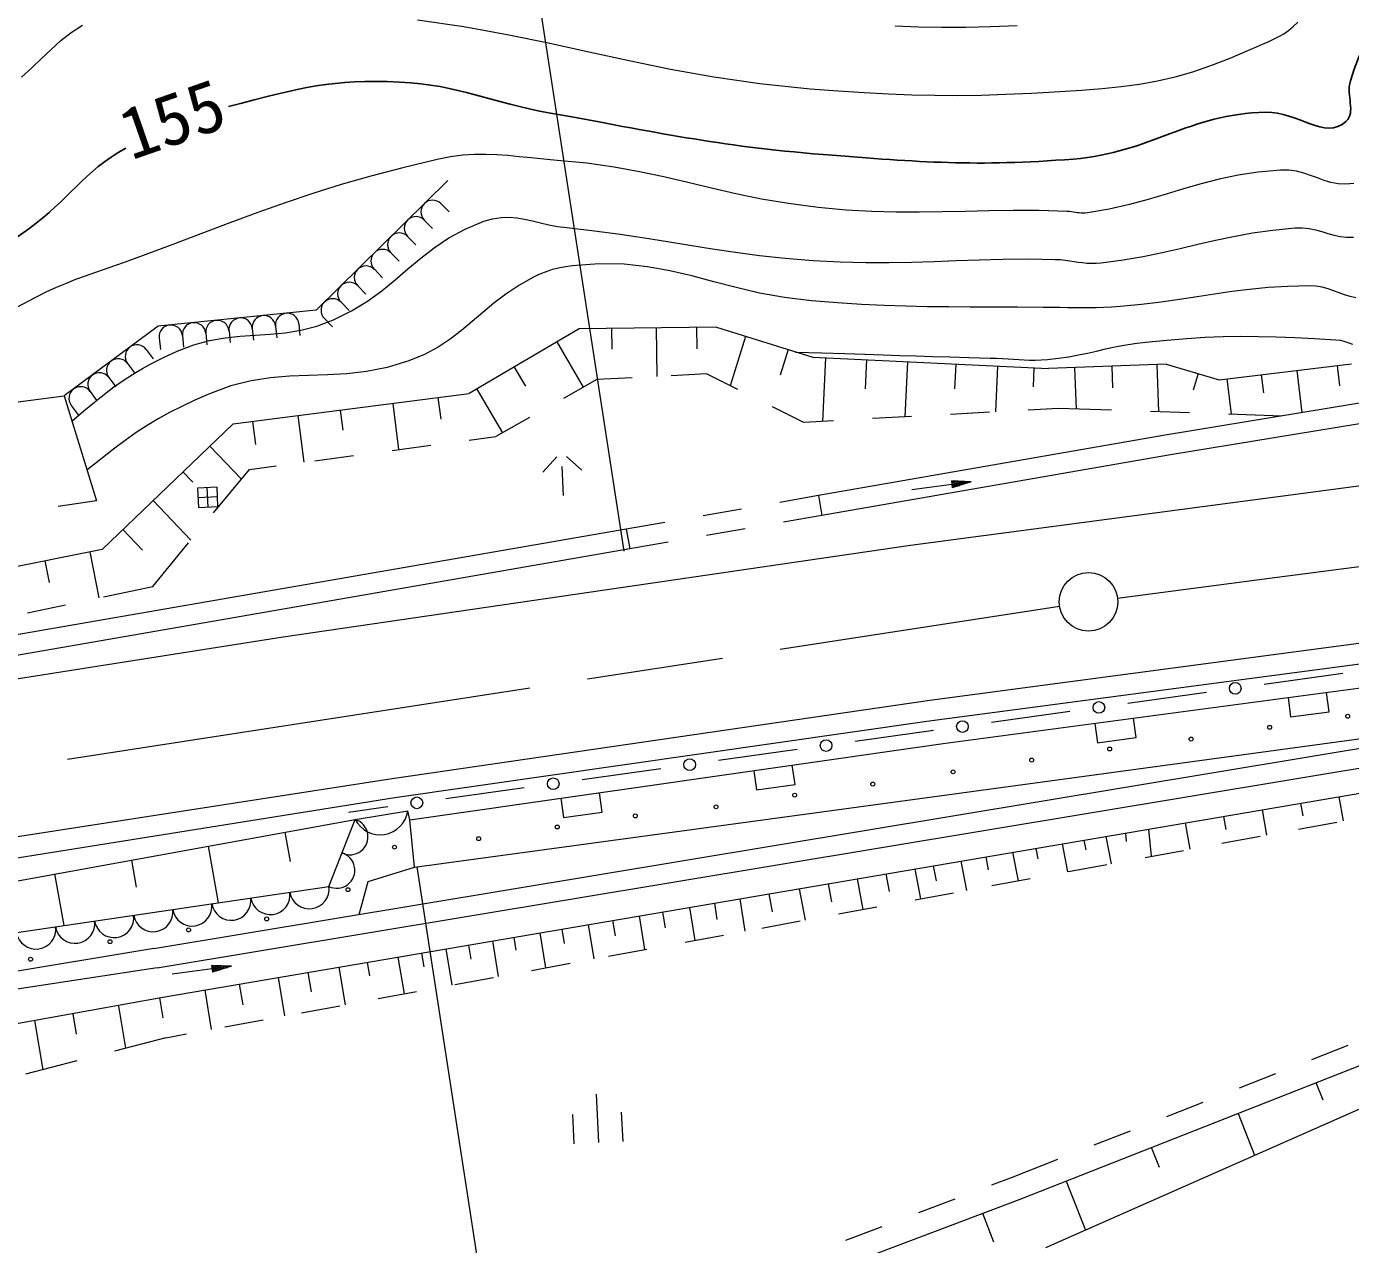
# Model space of a CAD drawing. Units: millimetres, scale not verified. Extents: x 40000 to 680000, y 20000 to 380000.
# Drawn here: x 242272 to 276233, y 283501 to 314748 of the extents above; entities that cross this region are included whole.
import ezdxf
from ezdxf.enums import TextEntityAlignment as Align

# ---------------------------------------------------------------- set-up
doc = ezdxf.new("R2010")
doc.units = ezdxf.units.MM
doc.header["$LTSCALE"] = 1000
doc.linetypes.add('CHAIN', pattern=[18.5, 12, -1.5, 3.5, -1.5])
for name, color, linetype, lineweight in [('M-BGD', 7, 'Continuous', 13), ('M-BMK', 2, 'CHAIN', 13), ('M-BMK-SRVR', 3, 'Continuous', 13), ('M-STR-HTXT', 7, 'Continuous', 13), ('M-STR-STRC', 7, 'Continuous', 13)]:
    doc.layers.add(name, color=color, linetype=linetype, lineweight=lineweight)
doc.styles.add('ＭＳ ゴシック', font='')
doc.styles.get('ＭＳ ゴシック').set_extended_font_data('MS Gothic')

msp = doc.modelspace()

# ---------------------------------------------------------------- linework, layer by layer
at = {"layer": 'M-BGD'}
for p, q in [((253076, 310796), (249703, 307467)), ((252903, 310204), (253114, 309990)), ((252476, 309782), (252687, 309569)), ((252049, 309361), (252260, 309147)), ((251622, 308939), (251833, 308726)), ((251195, 308518), (251406, 308304)), ((250768, 308096), (250979, 307883)), ((249703, 307467), (245646, 307059)), ((250341, 307675), (250552, 307461)), ((245646, 307059), (243242, 305270)), ((248661, 307061), (248691, 306762)), ((249258, 307121), (249288, 306822)), ((249914, 307253), (250125, 307040)), ((259970, 307032), (256452, 306993)), ((257279, 307003), (257285, 306470)), ((258427, 307015), (258441, 305768)), ((259460, 307027), (259466, 306481)), ((259970, 307032), (262439, 306264)), ((245676, 306761), (245706, 306462)), ((246273, 306821), (246303, 306522)), ((246870, 306881), (246900, 306582)), ((247467, 306941), (247497, 306642)), ((248064, 307001), (248094, 306702)), ((256452, 306993), (253625, 305332)), ((260718, 306799), (260323, 305530)), ((245346, 306462), (245525, 306222)), ((255874, 306654), (256555, 305494)), ((261807, 306461), (261602, 305804)), ((244865, 306104), (245044, 305863)), ((254782, 306012), (255070, 305523)), ((262439, 306264), (268487, 305975)), ((262765, 306248), (262688, 304618)), ((263821, 306198), (263786, 305456)), ((264870, 306148), (264802, 304734)), ((266107, 306089), (266077, 305456)), ((267180, 306038), (267124, 304861)), ((268113, 305993), (268090, 305506)), ((271508, 306088), (268487, 305975)), ((269156, 306000), (269195, 304934)), ((270107, 306036), (270128, 305479)), ((271263, 306079), (271308, 304862)), ((271508, 306088), (272866, 305682)), ((272866, 305682), (276255, 306091)), ((275892, 306047), (275954, 305528)), ((244384, 305746), (244563, 305505)), ((256904, 305691), (256044, 305205)), ((257810, 305737), (256904, 305691)), ((259715, 305833), (258809, 305787)), ((260515, 305435), (259715, 305833)), ((281480, 305911), (271481, 304261)), ((272324, 305844), (272198, 305422)), ((273060, 305705), (273170, 304799)), ((273944, 305812), (273999, 305352)), ((274855, 305922), (274985, 304839)), ((243902, 305387), (244081, 305147)), ((247570, 304554), (253625, 305332)), ((253821, 305447), (254482, 304322)), ((281558, 305397), (271568, 303748)), ((235269, 304268), (243242, 305270)), ((243242, 305270), (244065, 302575)), ((243421, 305029), (243600, 304788)), ((251665, 305080), (251817, 303893)), ((252826, 305229), (252898, 304671)), ((262210, 304592), (261410, 304990)), ((249231, 304767), (249385, 303568)), ((250320, 304907), (250386, 304395)), ((255174, 304713), (254315, 304227)), ((262976, 304634), (262210, 304592)), ((264973, 304743), (263975, 304689)), ((266970, 304853), (265972, 304798)), ((268735, 304949), (267969, 304907)), ((270104, 304903), (268735, 304949)), ((272103, 304835), (271103, 304869)), ((274471, 304754), (273102, 304801)), ((247570, 304554), (244212, 301331)), ((248067, 304617), (248144, 304023)), ((246973, 303980), (247785, 303134)), ((251649, 303871), (252640, 304003)), ((253631, 304136), (254315, 304227)), ((271481, 304261), (262585, 302712)), ((249666, 303606), (250658, 303738)), ((255875, 303707), (255518, 303314)), ((256124, 303719), (256517, 303362)), ((271568, 303748), (262674, 302199)), ((246285, 303321), (246538, 303058)), ((247070, 302269), (247991, 303382)), ((247992, 303382), (248675, 303473)), ((256047, 302714), (256011, 303463)), ((266008, 303002), (264980, 302864)), ((266503, 303068), (265996, 303089)), ((265996, 303089), (266019, 302914)), ((266097, 303085), (265998, 303072)), ((266001, 303054), (266199, 303081)), ((266300, 303076), (266003, 303037)), ((266005, 303019), (266402, 303072)), ((266503, 303068), (266008, 303002)), ((266010, 302984), (266406, 303037)), ((266310, 303006), (266012, 302967)), ((266015, 302949), (266213, 302976)), ((266116, 302945), (266017, 302932)), ((266503, 303068), (266019, 302914)), ((262585, 302712), (261598, 302540)), ((262585, 302712), (262674, 302199)), ((244065, 302575), (243084, 302432)), ((245518, 302584), (246491, 301570)), ((260613, 302369), (259628, 302198)), ((258643, 302027), (257656, 301856)), ((262674, 302199), (261687, 302028)), ((244743, 301840), (245250, 301313)), ((257656, 301856), (247745, 300133)), ((257656, 301856), (257745, 301344)), ((260702, 301857), (259717, 301686)), ((244212, 301331), (239376, 300361)), ((243895, 301267), (244131, 300093)), ((245511, 300385), (246432, 301499)), ((257745, 301344), (247834, 299620)), ((258732, 301515), (257745, 301344)), ((242747, 301037), (242858, 300482)), ((244252, 300119), (245511, 300385)), ((247745, 300133), (237903, 298425)), ((242295, 299705), (243274, 299912)), ((247834, 299620), (237989, 297913)), ((276033, 298153), (274020, 297871)), ((272535, 297664), (270521, 297382)), ((274630, 297532), (274696, 297036)), ((275687, 297168), (275621, 297664)), ((269036, 297174), (267023, 296893)), ((274696, 297036), (275687, 297168)), ((269674, 296871), (269740, 296375)), ((270731, 296507), (270665, 297003)), ((265537, 296685), (263524, 296404)), ((269740, 296375), (270731, 296507)), ((262038, 296196), (260025, 295914)), ((261986, 295303), (261915, 295798)), ((258540, 295707), (256527, 295425)), ((260925, 295656), (260996, 295162)), ((255041, 295217), (253028, 294936)), ((260996, 295162), (261986, 295303)), ((255976, 294948), (256046, 294454)), ((257036, 294595), (256966, 295090)), ((274950, 294821), (275006, 294496)), ((275936, 294987), (276043, 294366)), ((251542, 294728), (250536, 294588)), ((250703, 294405), (252052, 294624)), ((252102, 294394), (252052, 294624)), ((256046, 294454), (257036, 294595)), ((272979, 294485), (273037, 294145)), ((273964, 294653), (274076, 294004)), ((227743, 290242), (250703, 294405)), ((271053, 294157), (271123, 293460)), ((271993, 294317), (272109, 293642)), ((274899, 294156), (275883, 294337)), ((248898, 294078), (249034, 293329)), ((268841, 293780), (268976, 293065)), ((269396, 293874), (269442, 293628)), ((269960, 293970), (270092, 293270)), ((270459, 294055), (270480, 293840)), ((272933, 293793), (273916, 293975)), ((246930, 293721), (247193, 292269)), ((266877, 293445), (266940, 293116)), ((267566, 293562), (267705, 292831)), ((268162, 293664), (268213, 293392)), ((270966, 293431), (271949, 293612)), ((244962, 293364), (245089, 292667)), ((265056, 293134), (265201, 292370)), ((265532, 293215), (265605, 292828)), ((266238, 293336), (266379, 292587)), ((268999, 293069), (269982, 293250)), ((242994, 293007), (243234, 291685)), ((262834, 292755), (262921, 292296)), ((263575, 292882), (263723, 292098)), ((264315, 293008), (264401, 292555)), ((267032, 292707), (268015, 292888)), ((261310, 292496), (261397, 292034)), ((262093, 292629), (262245, 291825)), ((265065, 292345), (266048, 292526)), ((259277, 292149), (259411, 291304)), ((259917, 292258), (259983, 291842)), ((260570, 292369), (260701, 291541)), ((263098, 291983), (264081, 292164)), ((257306, 291813), (257368, 291424)), ((257990, 291930), (258127, 291067)), ((258588, 292031), (258652, 291624)), ((261131, 291620), (262114, 291801)), ((255439, 291495), (255581, 290599)), ((256001, 291590), (256060, 291223)), ((256683, 291707), (256823, 290827)), ((259164, 291258), (260147, 291439)), ((245543, 291094), (233144, 289043)), ((253025, 291083), (253181, 290157)), ((253610, 291183), (253667, 290823)), ((254226, 291288), (254371, 290376)), ((254775, 291381), (254827, 291056)), ((257197, 290896), (258181, 291077)), ((251010, 290739), (251068, 290398)), ((251798, 290874), (251957, 289931)), ((252407, 290978), (252467, 290627)), ((255230, 290534), (256214, 290715)), ((245625, 290600), (233201, 288697)), ((247034, 290574), (246007, 290437)), ((247530, 290640), (247022, 290661)), ((247022, 290661), (247046, 290486)), ((247124, 290657), (247025, 290644)), ((247027, 290626), (247225, 290653)), ((247327, 290648), (247029, 290609)), ((247032, 290591), (247428, 290644)), ((247530, 290640), (247034, 290574)), ((247037, 290556), (247433, 290609)), ((247336, 290579), (247039, 290539)), ((247041, 290521), (247239, 290548)), ((247143, 290517), (247044, 290504)), ((247530, 290640), (247046, 290486)), ((249490, 290480), (249573, 289984)), ((250285, 290616), (250447, 289653)), ((246843, 290029), (247013, 289021)), ((247731, 290180), (247821, 289646)), ((248728, 290350), (248894, 289367)), ((253263, 290172), (254247, 290353)), ((241978, 289164), (245771, 289846)), ((245681, 289830), (245768, 289317)), ((251296, 289810), (252280, 289991)), ((243459, 289415), (243546, 288899)), ((244633, 289613), (244814, 288538)), ((249329, 289447), (250313, 289628)), ((242475, 289249), (242689, 287984)), ((247362, 289085), (248346, 289266)), ((245844, 288806), (244531, 288464)), ((245844, 288806), (246379, 288904)), ((278505, 288888), (267751, 284659)), ((275244, 288251), (276175, 288617)), ((243563, 288212), (242250, 287870)), ((278788, 288005), (268411, 283420)), ((273383, 287519), (274314, 287885)), ((275530, 287201), (275354, 287649)), ((256949, 286114), (256889, 287362)), ((271522, 286787), (272453, 287153)), ((256324, 286084), (256289, 286833)), ((257573, 286144), (257537, 286893)), ((273352, 286862), (273774, 285790)), ((269661, 286055), (270591, 286421)), ((271334, 285474), (271132, 285989)), ((267535, 285219), (268730, 285689)), ((267029, 285028), (267535, 285219)), ((268941, 285127), (269435, 283873)), ((267751, 284659), (260198, 281805)), ((265158, 284321), (266094, 284674)), ((267082, 283564), (266804, 284301)), ((263287, 283614), (264223, 283967))]:
    msp.add_line(p, q, dxfattribs=at)
at = {"layer": 'M-BGD', "color": 30}
for p, q in [((247160, 302929), (246661, 302905)), ((247184, 302430), (247160, 302929)), ((246661, 302905), (246685, 302406)), ((247172, 302679), (246673, 302655)), ((246935, 302418), (246911, 302917)), ((246685, 302406), (247184, 302430))]:
    msp.add_line(p, q, dxfattribs=at)
at = {"layer": 'M-BGD'}
for points in [[(252302, 314918), (253487, 314744), (254598, 314543), (255658, 314325), (256693, 314098), (257729, 313871), (258789, 313655), (259900, 313456), (261086, 313286), (262372, 313152), (263089, 313095), (263755, 313050), (264381, 313016), (264982, 312994), (265571, 312982), (266159, 312981), (266760, 312990), (267388, 313009), (268054, 313038), (268773, 313076), (269336, 313112), (269859, 313154), (270352, 313206), (270823, 313272), (271280, 313355), (271732, 313459), (272187, 313587), (272654, 313743), (273142, 313931), (273658, 314154), (273822, 314227), (273976, 314293), (274122, 314357), (274261, 314421), (274393, 314489), (274520, 314563), (274642, 314648), (274761, 314746), (274878, 314861)], [(242142, 313444), (242407, 313688), (242657, 313928), (242902, 314161), (243152, 314384), (243417, 314593), (243708, 314784)], [(267683, 314765), (267005, 314736), (266366, 314722), (265754, 314722), (265155, 314734), (264556, 314757)], [(226747, 295612), (248857, 299090), (264947, 301440), (278765, 303268), (301164, 305949), (313486, 307253), (324004, 308263), (328816, 308701), (344705, 310150), (355167, 311103), (364621, 311886), (372094, 312365), (380702, 312797), (387888, 313038), (394158, 313166), (403926, 313139), (414081, 312941), (424079, 312697), (431448, 312288), (437958, 311682), (444000, 310929), (451611, 309615), (458574, 308098), (463366, 306859)], [(276322, 310722), (276110, 310700), (275914, 310710), (275730, 310746), (275554, 310798), (275382, 310861), (275209, 310926), (275032, 310986), (274847, 311034), (274649, 311063), (274434, 311064), (273868, 311011), (273348, 310930), (272863, 310827), (272401, 310708), (271952, 310579), (271503, 310444), (271043, 310310), (270560, 310182), (270044, 310065), (269483, 309966), (269425, 309959), (269372, 309958), (269322, 309960), (269273, 309964), (269226, 309971), (269179, 309979), (269130, 309988), (269079, 309995), (269025, 310001), (268967, 310005), (268249, 310023), (267583, 310025), (266956, 310017), (266355, 310003), (265768, 309989), (265181, 309981), (264581, 309983), (263956, 310001), (263293, 310040), (262578, 310105), (261820, 310203), (261122, 310322), (260468, 310456), (259844, 310599), (259234, 310745), (258624, 310888), (257999, 311022), (257344, 311142), (256644, 311241), (255884, 311314), (255538, 311343), (255217, 311375), (254913, 311407), (254622, 311436), (254337, 311457), (254053, 311468), (253764, 311464), (253464, 311444), (253148, 311402), (252810, 311336), (251923, 311124), (251106, 310910), (250343, 310690), (249616, 310462), (248910, 310224), (248207, 309974), (247491, 309710), (246745, 309429), (245954, 309130), (245099, 308811), (244803, 308703), (244527, 308606), (244267, 308516), (244018, 308430), (243775, 308344), (243534, 308254), (243289, 308158), (243037, 308050), (242772, 307929), (242489, 307789), (242018, 307536)], [(243435, 304626), (243740, 304884), (244017, 305114), (244274, 305318), (244517, 305501), (244756, 305668), (244996, 305823), (245247, 305971), (245515, 306117), (245808, 306264), (246135, 306417), (246561, 306583), (246970, 306694), (247366, 306762), (247754, 306802), (248137, 306828), (248521, 306852), (248910, 306890), (249308, 306955), (249719, 307060), (250148, 307220), (250611, 307450), (251020, 307702), (251387, 307970), (251729, 308248), (252057, 308529), (252387, 308806), (252732, 309073), (253107, 309324), (253525, 309552), (254001, 309750), (254229, 309816), (254445, 309848), (254651, 309854), (254852, 309837), (255050, 309804), (255250, 309760), (255455, 309711), (255668, 309662), (255893, 309619), (256133, 309587), (256845, 309508), (257503, 309421), (258120, 309329), (258711, 309234), (259289, 309138), (259866, 309045), (260458, 308956), (261076, 308875), (261735, 308805), (262449, 308747), (263145, 308710), (263791, 308693), (264399, 308693), (264982, 308704), (265552, 308723), (266122, 308744), (266705, 308765), (267314, 308779), (267961, 308784), (268658, 308774), (268791, 308767), (268915, 308755), (269030, 308739), (269141, 308722), (269250, 308705), (269358, 308689), (269469, 308678), (269584, 308672), (269707, 308673), (269839, 308684), (270401, 308761), (270918, 308851), (271403, 308951), (271866, 309056), (272318, 309162), (272771, 309267), (273235, 309364), (273721, 309452), (274240, 309525), (274803, 309580), (274995, 309583), (275172, 309564), (275339, 309530), (275499, 309487), (275655, 309440), (275811, 309397), (275969, 309362), (276134, 309341), (276309, 309342)], [(276369, 307787), (276220, 307818), (276078, 307861), (275939, 307912), (275800, 307966), (275657, 308016), (275508, 308058), (275347, 308087), (275173, 308096), (274625, 308081), (274119, 308049), (273644, 308003), (273190, 307946), (272747, 307883), (272303, 307815), (271850, 307746), (271376, 307679), (270871, 307617), (270326, 307564), (270104, 307548), (269899, 307537), (269705, 307531), (269520, 307528), (269338, 307528), (269157, 307531), (268971, 307534), (268777, 307538), (268571, 307541), (268349, 307543), (267681, 307545), (267062, 307547), (266480, 307548), (265922, 307552), (265376, 307559), (264830, 307572), (264273, 307592), (263692, 307620), (263074, 307660), (262409, 307711), (261715, 307793), (261075, 307910), (260474, 308051), (259899, 308201), (259338, 308348), (258777, 308481), (258203, 308585), (257604, 308649), (256965, 308660), (256275, 308606), (256159, 308590), (256051, 308573), (255950, 308555), (255853, 308534), (255760, 308510), (255667, 308482), (255575, 308449), (255479, 308411), (255380, 308366), (255275, 308315), (254898, 308104), (254564, 307880), (254261, 307648), (253979, 307412), (253706, 307177), (253431, 306947), (253142, 306727), (252829, 306521), (252479, 306333), (252082, 306168), (251526, 306000), (250997, 305896), (250489, 305838), (249995, 305810), (249508, 305795), (249023, 305776), (248533, 305737), (248032, 305660), (247514, 305529), (246971, 305328), (246594, 305160), (246253, 304999), (245942, 304841), (245649, 304679), (245368, 304510), (245089, 304328), (244804, 304127), (244503, 303903), (244178, 303650), (243821, 303364)], [(357441, 307275), (337324, 305461), (329168, 304705), (317495, 303618), (298671, 301633), (279533, 299328), (265441, 297456), (251652, 295451), (238283, 293382), (227331, 291646)], [(262000, 306397), (262676, 306374), (263263, 306355), (263778, 306338), (264242, 306323), (264672, 306309), (265088, 306296), (265508, 306283), (265952, 306271), (266439, 306258), (266986, 306243), (267152, 306238), (267305, 306230), (267450, 306220), (267588, 306211), (267724, 306202), (267859, 306195), (267997, 306192), (268142, 306192), (268295, 306197), (268460, 306208), (268746, 306238), (269009, 306276), (269255, 306321), (269490, 306370), (269720, 306422), (269949, 306475), (270184, 306526), (270431, 306574), (270693, 306616), (270978, 306651), (271524, 306704), (272031, 306745), (272509, 306774), (272967, 306792), (273416, 306800), (273865, 306799), (274323, 306788), (274802, 306770), (275310, 306744), (275858, 306712), (275978, 306697), (276088, 306670), (276191, 306635), (276288, 306596)], [(316516, 302858), (315158, 302913), (310272, 302391), (298816, 301156), (279445, 298782), (265367, 296916), (251720, 294959), (238385, 292831), (227343, 291131)], [(252102, 294394), (265789, 296352), (279506, 298182), (298800, 300595), (298996, 300869), (300276, 300137), (303879, 296435)], [(245543, 291094), (277360, 296377), (287478, 297558)], [(252227, 293181), (277263, 296587), (287297, 297799)], [(245625, 290600), (277430, 295882), (287540, 297062)], [(245771, 289846), (277376, 295235), (287505, 296122)], [(226995, 289288), (250029, 292688), (250703, 294405)], [(250805, 291968), (251036, 292816), (252227, 293181), (252102, 294394)]]:
    msp.add_lwpolyline(points, dxfattribs=at)
for centre, radius in [((273277, 297768), 150), ((269779, 297278), 150), ((266280, 296789), 150), ((274159, 296769), 50), ((276161, 297053), 50), ((272143, 296468), 50), ((262781, 296300), 150), ((270056, 296212), 50), ((259282, 295811), 150), ((268054, 295929), 50), ((255784, 295321), 150), ((266039, 295628), 50), ((263978, 295313), 50), ((252285, 294832), 150), ((259960, 294729), 50), ((261976, 295029), 50), ((257888, 294497), 50), ((255887, 294213), 50), ((253871, 293913), 50), ((251711, 293695), 50), ((250518, 292604), 50), ((248433, 291854), 50), ((246431, 291571), 50), ((244415, 291270), 50), ((242378, 290819), 50)]:
    msp.add_circle(centre, radius, dxfattribs=at)
for centre, radius, start, end in [((252689, 309993), 300, 44.6291, 224.6291), ((252262, 309572), 300, 44.6291, 224.6291), ((251835, 309150), 300, 44.6291, 224.6291), ((251408, 308729), 300, 44.6291, 224.6291), ((250981, 308307), 300, 44.6291, 224.6291), ((250554, 307886), 300, 44.6291, 224.6291), ((250127, 307464), 300, 44.6291, 224.6291), ((248959, 307091), 300, 5.7356, 185.7356), ((245974, 306791), 300, 5.7356, 185.7356), ((246571, 306851), 300, 5.7356, 185.7356), ((247168, 306911), 300, 5.7356, 185.7356), ((247765, 306971), 300, 5.7356, 185.7356), ((248362, 307031), 300, 5.7356, 185.7356), ((245105, 306283), 300, 36.6661, 216.6661), ((244624, 305925), 300, 36.6661, 216.6661), ((244143, 305566), 300, 36.6661, 216.6661), ((243662, 305208), 300, 36.6661, 216.6661), ((251342, 294729), 717, 206.8561, 351.5999), ((250569, 293962), 463, 243.9558, 73.2141), ((250232, 293103), 463, 243.9558, 73.2141), ((248526, 292472), 506, 189.0961, 7.6938), ((249527, 292620), 506, 189.0961, 7.6938), ((245522, 292029), 506, 189.0961, 7.6938), ((246523, 292176), 506, 189.0961, 7.6938), ((247524, 292324), 506, 189.0961, 7.6938), ((243519, 291733), 506, 189.0961, 7.6938), ((244520, 291881), 506, 189.0961, 7.6938), ((242517, 291585), 506, 189.0961, 7.6938)]:
    msp.add_arc(centre, radius, start, end, dxfattribs=at)
msp.add_open_spline([(223314, 313227), (223724, 313171), (223862, 313179), (224213, 313160), (227496, 312977), (229407, 313276), (232570, 314176), (234919, 314844), (236104, 315603), (238389, 316464), (240146, 317126), (241111, 317558), (242909, 318096), (245228, 318791), (246513, 319356), (248921, 319596), (253513, 320054), (256099, 319021), (260708, 318794), (263341, 318664), (264891, 317969), (267455, 318585), (268892, 318931), (269792, 319295), (270778, 320397), (272564, 322391), (272776, 324077), (274306, 326273), (275257, 327638), (276164, 328094), (277207, 329389), (279541, 332289), (279912, 333941), (281465, 337916)], degree=3, knots=[0, 0, 0, 0, 1, 1, 1, 2, 2, 2, 3, 3, 3, 4, 4, 4, 5, 5, 5, 6, 6, 6, 7, 7, 7, 8, 8, 8, 9, 9, 9, 10, 10, 10, 11, 11, 11, 11], dxfattribs=at)
at = {"layer": 'M-BGD', "lineweight": 25}
for points, knots in [([(247452, 312694), (249343, 313180), (250110, 313406), (251839, 313323), (253381, 313250), (254189, 312793), (255709, 312524), (258431, 312042), (259951, 311681), (262707, 311463), (265208, 311266), (266627, 311149), (269127, 311348), (271106, 311505), (272081, 312513), (274065, 312548), (274871, 312563), (275588, 311817), (276116, 312311), (276383, 312561), (276110, 312960), (276230, 313351), (277239, 316646), (279821, 317368), (281826, 320170), (282813, 321549), (283096, 322525), (284235, 323782), (285453, 325126), (286392, 325715), (288074, 326395), (289506, 326975), (290535, 326895), (292028, 326498), (296417, 325329), (296139, 320044), (300371, 318397), (301826, 317830), (302546, 317528), (304225, 317337)], [0, 0, 0, 0, 1, 1, 1, 2, 2, 2, 3, 3, 3, 4, 4, 4, 5, 5, 5, 6, 6, 6, 7, 7, 7, 8, 8, 8, 9, 9, 9, 10, 10, 10, 11, 11, 11, 12, 12, 12, 13, 13, 13, 13]), ([(231309, 304104), (232665, 304947), (233179, 305388), (234560, 305678), (235230, 305819), (235674, 305609), (236302, 305883), (238831, 306988), (240090, 307957), (242336, 309561), (243365, 310296), (243718, 311019), (244825, 311630)], [0, 0, 0, 0, 1, 1, 1, 2, 2, 2, 3, 3, 3, 4, 4, 4, 4])]:
    msp.add_open_spline(points, degree=3, knots=knots, dxfattribs=at)
at = {"layer": 'M-BMK'}
msp.add_line((225038, 293138), (268772, 299874), dxfattribs=at)
msp.add_lwpolyline([(270257, 300086), (274153, 300596), (278183, 301122)], dxfattribs=at)
at = {"layer": 'M-BMK-SRVR'}
msp.add_circle((269513, 299989), 750, dxfattribs=at)
at = {"layer": 'M-STR-HTXT'}
msp.add_line((252288, 293191), (260816, 237779), dxfattribs=at)
at = {"layer": 'M-STR-STRC'}
msp.add_line((257600, 301284), (249994, 350702), dxfattribs=at)

# ---------------------------------------------------------------- texts
at = {"layer": 'M-BGD', "style": 'ＭＳ ゴシック'}
msp.add_text('155', height=1320, rotation=19.261, dxfattribs=at).set_placement((245088, 310938), align=Align.BOTTOM_LEFT)

doc.saveas('drawing.dxf')
